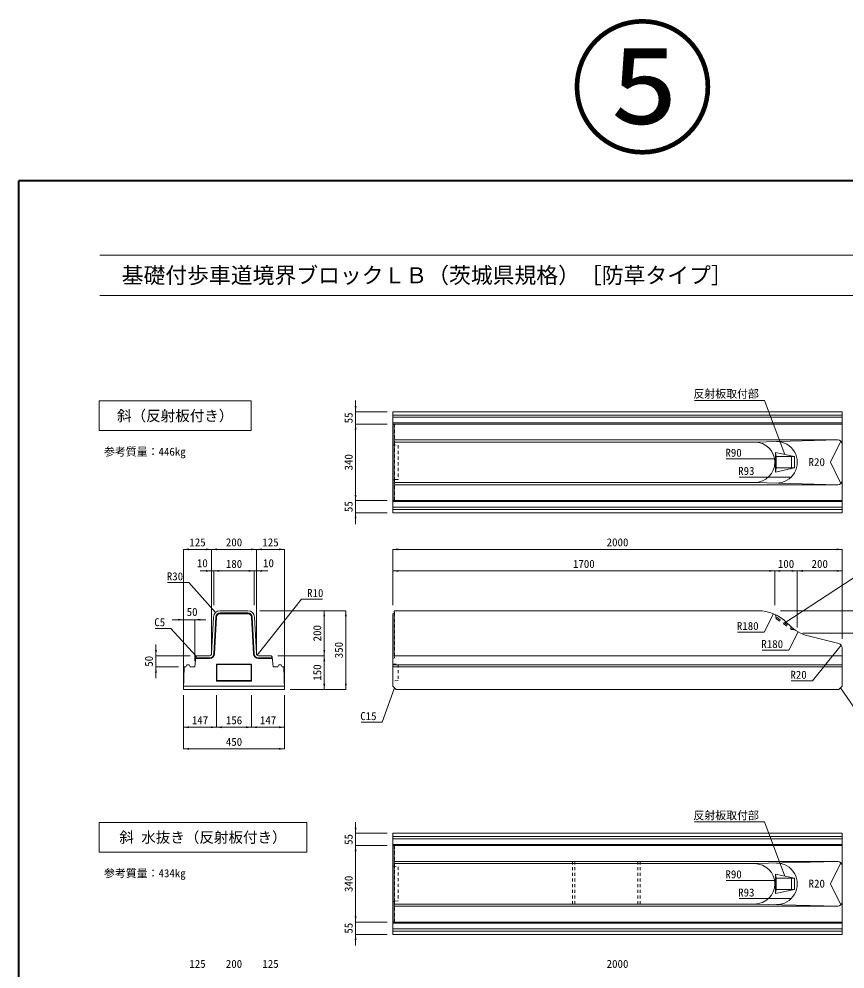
# Model space of a CAD drawing. Units: millimetres at full size, sheet at 1:25. Extents: x 19044 to 37689, y -9270 to 9420.
# Drawn here: x 26074 to 29751, y -4377 to -149 of the extents above; entities that cross this region are included whole.
import ezdxf
from ezdxf.enums import TextEntityAlignment as Align

# ---------------------------------------------------------------- set-up
doc = ezdxf.new("R2010")
doc.units = ezdxf.units.MM
doc.header["$LTSCALE"] = 25
doc.linetypes.add('USER1', pattern=[1.5, 0.75, -0.75])
doc.linetypes.add('USER2', pattern=[1.0125, 0.5625, -0.45])
for name, color, linetype, lineweight in [('0_2', 7, 'Continuous', 9), ('図枠', 7, 'Continuous', 5), ('寸法線', 7, 'Continuous', 9), ('引出線', 4, 'Continuous', 13), ('本体', 2, 'Continuous', 5), ('目地', 120, 'Continuous', 5), ('補助線', 8, 'Continuous', 13)]:
    doc.layers.add(name, color=color, linetype=linetype, lineweight=lineweight)
doc.layers.add('文字', color=7, linetype='Continuous')
doc.styles.add('ＭＳ ゴシック', font='')
doc.styles.get('ＭＳ ゴシック').set_extended_font_data('MS Gothic')

# ---------------------------------------------------------------- blocks, each defined once
blk = doc.blocks.new('filled_arrow')
at = {"color": 0, "linetype": 'Continuous', "lineweight": -2}
blk.add_solid([(7.5, 1.25), (0, 0), (7.5, -1.25)], dxfattribs=at)

msp = doc.modelspace()

# ---------------------------------------------------------------- hatches: boundary and pattern name
at = {"layer": '引出線'}
for points in [[(29732.52, -2215.99), (29732.23, -2215.02), (29731.93, -2215.17)], [(29482.44, -2837.03), (29483.36, -2836.62), (29483.18, -2836.34)], [(29732.52, -4091.9), (29732.23, -4090.93), (29731.93, -4091.08)]]:
    msp.add_hatch(color=256, dxfattribs=at).paths.add_polyline_path(points)

# ---------------------------------------------------------------- linework, layer by layer
at = {"layer": '0_2', "color": 1, "lineweight": 13}
for points in [[(27107.8, -1848.98), (26431.18, -1848.98), (26431.18, -1981.04), (27107.8, -1981.04)], [(27355.23, -3724.89), (26431.18, -3724.89), (26431.18, -3856.95), (27355.23, -3856.95)]]:
    msp.add_lwpolyline(points, close=True, dxfattribs=at)
at = {"layer": '図枠', "lineweight": 40}
for p in [(31624.19, -869.87), (26074.19, -9119.87)]:
    msp.add_line(p, (26074.19, -869.87), dxfattribs=at)
at = {"layer": '図枠', "lineweight": 13}
for p, q in [((26434.19, -1199.87), (31174.19, -1199.87)), ((26434.19, -1379.87), (31174.19, -1379.87))]:
    msp.add_line(p, q, dxfattribs=at)
at = {"layer": '寸法線', "lineweight": 13}
for p, q in [((27572.5, -2001.85), (27572.5, -1846.85)), ((27713.38, -1896.85), (27572.5, -1896.85)), ((27572.5, -2291.85), (27572.5, -1951.85)), ((27713.38, -1951.85), (27572.5, -1951.85)), ((27713.38, -1951.85), (27572.5, -1951.85)), ((27572.5, -2396.85), (27572.5, -2241.85)), ((27713.38, -2291.85), (27572.5, -2291.85)), ((27713.38, -2291.85), (27572.5, -2291.85)), ((27713.38, -2346.85), (27572.5, -2346.85)), ((26931.26, -2509.34), (26806.26, -2509.34)), ((26806.26, -3107.56), (26806.26, -2509.34)), ((27131.26, -2509.34), (26931.26, -2509.34)), ((26931.26, -2957.56), (26931.26, -2509.34)), ((26931.26, -2957.56), (26931.26, -2509.34)), ((27131.26, -2957.56), (27131.26, -2509.34)), ((27131.26, -2509.34), (27256.26, -2509.34)), ((27131.26, -2957.56), (27131.26, -2509.34)), ((27256.26, -3107.56), (27256.26, -2509.34)), ((27738.38, -2509.34), (29738.38, -2509.34)), ((27738.38, -2757.56), (27738.38, -2509.34)), ((29738.38, -2907.56), (29738.38, -2509.34)), ((26991.26, -2605.34), (26881.26, -2605.34)), ((26931.26, -2957.56), (26931.26, -2605.34)), ((26941.26, -2757.56), (26941.26, -2605.34)), ((26941.26, -2605.34), (27121.26, -2605.34)), ((26941.26, -2757.56), (26941.26, -2605.34)), ((27071.26, -2605.34), (27181.26, -2605.34)), ((27121.26, -2757.56), (27121.26, -2605.34)), ((27121.26, -2757.56), (27121.26, -2605.34)), ((27131.26, -2957.56), (27131.26, -2605.34)), ((27738.38, -2605.34), (29438.38, -2605.34)), ((27738.38, -2757.56), (27738.38, -2605.34)), ((29438.38, -2757.56), (29438.38, -2605.34)), ((29438.38, -2605.34), (29538.38, -2605.34)), ((29438.38, -2757.56), (29438.38, -2605.34)), ((29538.38, -2857.56), (29538.38, -2605.34)), ((29538.38, -2605.34), (29738.38, -2605.34)), ((29538.38, -2857.56), (29538.38, -2605.34)), ((29738.38, -2907.56), (29738.38, -2605.34)), ((27146.26, -2782.56), (27432.95, -2782.56)), ((27146.26, -2782.56), (27528.95, -2782.56)), ((27432.95, -2782.56), (27432.95, -2982.56)), ((27528.95, -3132.56), (27528.95, -2782.56)), ((29463.38, -2782.56), (30011.07, -2782.56)), ((29463.38, -2782.56), (29915.07, -2782.56)), ((26906.26, -2822.29), (26756.26, -2822.29)), ((26806.26, -3107.56), (26806.26, -2822.29)), ((26856.26, -3007.56), (26856.26, -2822.29)), ((29563.38, -2882.56), (29915.07, -2882.56)), ((29563.38, -2882.56), (29915.07, -2882.56)), ((26683.7, -2932.56), (26683.7, -3082.56)), ((26836.26, -2982.56), (26683.7, -2982.56)), ((27226.26, -2982.56), (27432.95, -2982.56)), ((27226.26, -2982.56), (27432.95, -2982.56)), ((27432.95, -2982.56), (27432.95, -3132.56)), ((26784.6, -3032.56), (26683.7, -3032.56)), ((26806.26, -3157.56), (26806.26, -3301.1)), ((26806.26, -3157.56), (26806.26, -3397.1)), ((26953.26, -3157.56), (26953.26, -3301.1)), ((26953.26, -3157.56), (26953.26, -3301.1)), ((27109.26, -3157.56), (27109.26, -3301.1)), ((27109.26, -3157.56), (27109.26, -3301.1)), ((27256.26, -3157.56), (27256.26, -3397.1)), ((27256.26, -3157.56), (27256.26, -3301.1)), ((27281.26, -3132.56), (27432.95, -3132.56)), ((27281.26, -3132.56), (27528.95, -3132.56)), ((26806.26, -3301.1), (26953.26, -3301.1)), ((26953.26, -3301.1), (27109.26, -3301.1)), ((27109.26, -3301.1), (27256.26, -3301.1)), ((27256.26, -3397.1), (26806.26, -3397.1)), ((27572.5, -3877.76), (27572.5, -3722.76)), ((27713.38, -3772.76), (27572.5, -3772.76)), ((27572.5, -4167.76), (27572.5, -3827.76)), ((27713.38, -3827.76), (27572.5, -3827.76)), ((27713.38, -3827.76), (27572.5, -3827.76)), ((27572.5, -4272.76), (27572.5, -4117.76)), ((27713.38, -4167.76), (27572.5, -4167.76)), ((27713.38, -4167.76), (27572.5, -4167.76)), ((27713.38, -4222.76), (27572.5, -4222.76))]:
    msp.add_line(p, q, dxfattribs=at)
at = {"layer": '引出線'}
for p, q in [((29732.52, -2027.71), (29686.48, -2121.85)), ((29732.52, -2215.99), (29686.48, -2121.85)), ((29732.52, -3903.62), (29686.48, -3997.76)), ((29732.52, -4091.9), (29686.48, -3997.76))]:
    msp.add_line(p, q, dxfattribs=at)
for points in [[(29483.11, -2087.67), (29392.55, -1846.53), (29081.26, -1846.53)], [(29437.07, -2106.55), (29316.22, -2106.55), (29222.32, -2106.55)], [(29510.97, -2187.62), (29372.97, -2187.62), (29280.01, -2187.62)], [(29482.44, -2837.03), (29825.23, -2612.27), (30161.53, -2612.27)], [(26949.12, -2790.83), (26829.75, -2656.62), (26735.84, -2656.62)], [(27133.88, -2979.81), (27331.52, -2730.92), (27425.43, -2730.92)], [(29432.7, -2796.26), (29391.35, -2877.52), (29273.07, -2877.52)], [(26861.97, -2983.34), (26749.84, -2860.97), (26680.86, -2860.97)], [(29541.72, -2876.67), (29500.36, -2957.92), (29382.09, -2957.92)], [(29734.14, -2935.87), (29605.5, -3094.69), (29511.6, -3094.69)], [(27745.88, -3125.06), (27690.81, -3278.55), (27597.47, -3278.55)], [(29730.88, -3125.06), (29835.95, -3278.55), (29929.28, -3278.55)], [(29483.11, -3963.59), (29392.55, -3722.44), (29081.26, -3722.44)], [(29437.07, -3982.46), (29316.22, -3982.46), (29222.32, -3982.46)], [(29510.97, -4063.54), (29372.97, -4063.54), (29280.01, -4063.54)]]:
    msp.add_lwpolyline(points, dxfattribs=at)
for points in [[(29732.52, -2215.99), (29732.23, -2215.02), (29731.93, -2215.17)], [(29482.44, -2837.03), (29483.36, -2836.62), (29483.18, -2836.34)], [(29732.52, -4091.9), (29732.23, -4090.93), (29731.93, -4091.08)]]:
    msp.add_lwpolyline(points, close=True, dxfattribs=at)
at = {"layer": '本体', "lineweight": 15}
for p, q in [((27738.38, -2346.85), (27738.38, -1896.85)), ((27738.38, -1896.85), (29738.38, -1896.85)), ((29738.38, -2346.85), (29738.38, -1896.85)), ((27738.38, -2346.85), (29738.38, -2346.85)), ((27744.38, -2782.56), (29363.82, -2782.56)), ((27744.38, -2792.99), (27738.38, -2795.56)), ((27738.38, -3117.56), (27738.38, -2795.56)), ((29491.1, -2835.28), (29503.12, -2847.31)), ((29586.74, -2894.65), (29723.23, -2928.78)), ((29738.38, -3117.56), (29738.38, -2948.18)), ((27744.38, -2982.56), (29738.38, -2982.56)), ((27738.38, -3032.56), (29738.38, -3032.56)), ((27738.38, -3117.56), (27753.38, -3132.56)), ((29738.38, -3117.56), (29723.38, -3132.56)), ((27753.38, -3132.56), (29723.38, -3132.56)), ((27738.38, -4222.76), (27738.38, -3772.76)), ((27738.38, -3772.76), (29738.38, -3772.76)), ((29738.38, -4222.76), (29738.38, -3772.76)), ((27738.38, -4222.76), (29738.38, -4222.76))]:
    msp.add_line(p, q, dxfattribs=at)
at = {"layer": '本体', "lineweight": 9}
for p, q in [((27738.38, -1911.85), (29738.38, -1911.85)), ((27738.38, -1921.85), (29738.38, -1921.85)), ((27744.38, -2031.85), (27744.38, -1951.85)), ((29348.38, -2031.85), (29718.38, -2021.85)), ((27744.38, -2042.28), (27738.38, -2044.85)), ((27744.38, -2211.85), (27744.38, -2031.85)), ((29440.86, -2078.5), (29525.35, -2096.85)), ((29440.86, -2165.2), (29440.86, -2078.5)), ((29525.35, -2146.85), (29525.35, -2096.85)), ((29440.86, -2165.2), (29525.35, -2146.85)), ((27744.38, -2201.42), (27738.38, -2198.85)), ((27744.38, -2291.85), (27744.38, -2211.85)), ((29348.38, -2211.85), (29718.38, -2221.85)), ((27738.38, -2321.85), (29738.38, -2321.85)), ((27738.38, -2331.85), (29738.38, -2331.85)), ((27744.38, -2782.56), (27744.38, -2982.56)), ((27745.38, -2992.56), (27738.38, -2995.56)), ((27744.38, -2982.56), (27745.38, -2992.56)), ((26806.76, -3117.56), (27255.76, -3117.56)), ((27738.38, -3787.76), (29738.38, -3787.76)), ((27738.38, -3797.76), (29738.38, -3797.76)), ((27744.38, -3907.76), (27744.38, -3827.76)), ((27744.38, -3918.19), (27738.38, -3920.76)), ((27744.38, -4087.76), (27744.38, -3907.76)), ((29348.38, -3907.76), (29718.38, -3897.76)), ((29440.86, -3954.41), (29525.35, -3972.76)), ((29440.86, -4041.11), (29440.86, -3954.41)), ((29525.35, -4022.76), (29525.35, -3972.76)), ((29440.86, -4041.11), (29525.35, -4022.76)), ((27744.38, -4077.33), (27738.38, -4074.76)), ((27744.38, -4167.76), (27744.38, -4087.76)), ((29348.38, -4087.76), (29718.38, -4097.76)), ((27738.38, -4197.76), (29738.38, -4197.76)), ((27738.38, -4207.76), (29738.38, -4207.76))]:
    msp.add_line(p, q, dxfattribs=at)
at = {"layer": '本体'}
for p, q in [((27738.38, -1946.85), (29738.38, -1946.85)), ((27744.38, -2021.85), (29718.38, -2021.85)), ((29440.86, -2078.5), (29445.13, -2096.85)), ((29445.13, -2096.85), (29525.35, -2096.85)), ((29445.13, -2146.85), (29445.13, -2096.85)), ((29512.86, -2146.85), (29512.86, -2096.85)), ((29445.13, -2146.85), (29440.86, -2165.2)), ((29445.13, -2146.85), (29525.35, -2146.85)), ((27744.38, -2221.85), (29718.38, -2221.85)), ((27738.38, -2296.85), (29738.38, -2296.85)), ((27738.38, -3822.76), (29738.38, -3822.76)), ((27744.38, -3897.76), (29718.38, -3897.76)), ((29440.86, -3954.41), (29445.13, -3972.76)), ((29445.13, -3972.76), (29525.35, -3972.76)), ((29445.13, -4022.76), (29445.13, -3972.76)), ((29512.86, -4022.76), (29512.86, -3972.76)), ((29445.13, -4022.76), (29440.86, -4041.11)), ((29445.13, -4022.76), (29525.35, -4022.76)), ((27744.38, -4097.76), (29718.38, -4097.76)), ((27738.38, -4172.76), (29738.38, -4172.76))]:
    msp.add_line(p, q, dxfattribs=at)
at = {"layer": '本体', "lineweight": 13}
for p, q in [((27738.38, -1951.85), (29738.38, -1951.85)), ((27744.38, -2031.85), (29348.38, -2031.85)), ((27744.38, -2211.85), (29348.38, -2211.85)), ((27738.38, -2291.85), (29738.38, -2291.85)), ((26969.8, -2782.56), (27092.73, -2782.56)), ((26931.74, -2973.06), (26939.84, -2811.06)), ((27130.79, -2973.06), (27122.69, -2811.06)), ((26856.26, -3032.56), (26860.77, -2987.54)), ((26860.77, -2987.54), (26866.26, -2982.56)), ((26866.26, -2982.56), (26921.75, -2982.56)), ((27140.78, -2982.56), (27196.26, -2982.56)), ((27196.26, -2982.56), (27201.76, -2987.54)), ((27206.26, -3032.56), (27201.76, -2987.54)), ((26809.6, -3032.56), (26806.26, -3132.56)), ((26809.6, -3032.56), (26816.26, -3032.56)), ((26816.26, -3032.56), (26821.26, -3022.56)), ((26821.26, -3022.56), (26831.26, -3022.56)), ((26831.26, -3022.56), (26836.26, -3032.56)), ((26836.26, -3032.56), (26856.26, -3032.56)), ((27226.26, -3032.56), (27206.26, -3032.56)), ((27231.26, -3022.56), (27226.26, -3032.56)), ((27241.26, -3022.56), (27231.26, -3022.56)), ((27246.26, -3032.56), (27241.26, -3022.56)), ((27252.93, -3032.56), (27246.26, -3032.56)), ((27252.93, -3032.56), (27256.26, -3132.56)), ((27738.38, -3022.56), (29738.38, -3022.56)), ((26806.26, -3132.56), (27256.26, -3132.56)), ((27738.38, -3827.76), (29738.38, -3827.76)), ((27744.38, -3907.76), (29348.38, -3907.76)), ((27744.38, -4087.76), (29348.38, -4087.76)), ((27738.38, -4167.76), (29738.38, -4167.76))]:
    msp.add_line(p, q, dxfattribs=at)
at = {"layer": '本体', "linetype": 'USER1', "lineweight": 9}
for p, q in [((29440.86, -2799.88), (29445.13, -2818.24)), ((29448.57, -2813.32), (29445.13, -2818.24)), ((29445.13, -2818.24), (29512.86, -2865.66)), ((29448.57, -2813.32), (29516.3, -2860.74)), ((29516.3, -2860.74), (29512.86, -2865.66)), ((29512.86, -2865.66), (29525.35, -2866.19))]:
    msp.add_line(p, q, dxfattribs=at)
at = {"layer": '本体', "linetype": 'USER2', "lineweight": 13}
msp.add_line((28538.38, -3897.76), (28538.38, -4097.76), dxfattribs=at)
at = {"layer": '本体', "linetype": 'USER2', "lineweight": 9}
for p, q in [((28548.38, -3897.76), (28548.38, -4097.76)), ((28828.38, -3897.76), (28828.38, -4097.76)), ((28838.38, -3897.76), (28838.38, -4097.76))]:
    msp.add_line(p, q, dxfattribs=at)
at = {"layer": '本体', "lineweight": 15}
for centre, radius, start, end in [((29718.38, -2041.85), 20, 0, 90), ((29363.82, -2962.56), 180, 45, 90), ((29630.4, -2720.03), 180, 225, 255.96376), ((29718.38, -2948.18), 20, 0, 75.96376), ((29718.38, -3917.76), 20, 0, 90)]:
    msp.add_arc(centre, radius, start, end, dxfattribs=at)
at = {"layer": '本体', "lineweight": 13}
for centre, radius, start, end in [((29348.38, -2121.85), 90, 270, 90), ((26969.8, -2812.56), 30, 90, 177.13759), ((27092.73, -2812.56), 30, 2.86241, 90), ((26921.75, -2972.56), 10, 270, 357.13759), ((27140.78, -2972.56), 10, 182.86241, 270), ((29348.38, -3997.76), 90, 270, 90)]:
    msp.add_arc(centre, radius, start, end, dxfattribs=at)
at = {"layer": '本体', "lineweight": 9}
for centre in [(29445.75, -2121.85), (29445.75, -3997.76)]:
    msp.add_arc(centre, 92.62, 269.76641, 90.23359, dxfattribs=at)
at = {"layer": '本体'}
for centre in [(29718.38, -2201.85), (29718.38, -4077.76)]:
    msp.add_arc(centre, 20, 270, 0, dxfattribs=at)
at = {"layer": '目地', "linetype": 'USER2'}
for p, q in [((27745.38, -2041.85), (27745.38, -1951.85)), ((27744.38, -2031.85), (27745.38, -2041.85)), ((27745.38, -2041.85), (27744.38, -2042.28)), ((27745.38, -2201.85), (27745.38, -2041.85)), ((27745.38, -2201.85), (27744.38, -2201.42)), ((27744.38, -2211.85), (27745.38, -2201.85)), ((27745.38, -2291.85), (27745.38, -2201.85)), ((27744.38, -2782.56), (27745.38, -2792.56)), ((27745.38, -2792.56), (27744.38, -2792.99)), ((27745.38, -2792.56), (27745.38, -2992.56)), ((27745.38, -3917.76), (27745.38, -3827.76)), ((27744.38, -3907.76), (27745.38, -3917.76)), ((27745.38, -3917.76), (27744.38, -3918.19)), ((27745.38, -4077.76), (27745.38, -3917.76)), ((27745.38, -4077.76), (27744.38, -4077.33)), ((27744.38, -4087.76), (27745.38, -4077.76)), ((27745.38, -4167.76), (27745.38, -4077.76))]:
    msp.add_line(p, q, dxfattribs=at)
at = {"layer": '目地', "linetype": 'USER2', "lineweight": 13}
for p, q in [((27738.38, -2043.85), (27761.38, -2045.85)), ((27761.38, -2045.85), (27761.38, -2197.85)), ((27761.38, -2197.85), (27738.38, -2199.85)), ((27738.38, -3019.56), (27761.38, -3021.56)), ((27761.38, -3021.56), (27761.38, -3093.56)), ((27761.38, -3093.56), (27738.38, -3095.56)), ((27738.38, -3919.76), (27761.38, -3921.76)), ((27761.38, -3921.76), (27761.38, -4073.76)), ((27761.38, -4073.76), (27738.38, -4075.76))]:
    msp.add_line(p, q, dxfattribs=at)
at = {"layer": '目地'}
for p, q in [((26941.73, -2973.56), (26949.83, -2811.56)), ((26944.72, -2973.71), (26952.82, -2811.71)), ((26969.8, -2792.56), (27092.73, -2792.56)), ((26969.8, -2795.56), (27092.73, -2795.56)), ((27117.81, -2973.71), (27109.71, -2811.71)), ((27120.8, -2973.56), (27112.7, -2811.56)), ((26859.96, -2995.56), (26921.75, -2995.56)), ((26860.26, -2992.56), (26921.75, -2992.56)), ((27140.78, -2992.56), (27202.26, -2992.56)), ((27140.78, -2995.56), (27202.56, -2995.56)), ((26953.26, -3019.56), (26955.26, -3021.56)), ((26953.26, -3095.56), (26953.26, -3019.56)), ((26953.26, -3019.56), (27109.26, -3019.56)), ((26955.26, -3093.56), (26955.26, -3021.56)), ((26955.26, -3021.56), (27107.26, -3021.56)), ((27107.26, -3021.56), (27109.26, -3019.56)), ((27107.26, -3021.56), (27107.26, -3093.56)), ((27109.26, -3019.56), (27109.26, -3095.56)), ((26955.26, -3093.56), (26953.26, -3095.56)), ((27109.26, -3095.56), (26953.26, -3095.56)), ((27107.26, -3093.56), (26955.26, -3093.56)), ((27107.26, -3093.56), (27109.26, -3095.56))]:
    msp.add_line(p, q, dxfattribs=at)
for centre, radius, start, end in [((26969.8, -2812.56), 20, 90, 177.13759), ((26969.8, -2812.56), 17, 90, 177.13759), ((27092.73, -2812.56), 20, 2.86241, 90), ((27092.73, -2812.56), 17, 2.86241, 90), ((26921.75, -2972.56), 20, 270, 357.13759), ((26921.75, -2972.56), 23, 270, 357.13759), ((27140.78, -2972.56), 23, 182.86241, 270), ((27140.78, -2972.56), 20, 182.86241, 270)]:
    msp.add_arc(centre, radius, start, end, dxfattribs=at)

# ---------------------------------------------------------------- block references
at = {"layer": '寸法線', "lineweight": 13, "xscale": 3.33, "yscale": 3.33}
for p, rotation in [((27572.5, -1896.85), 90), ((27572.5, -1951.85), 270), ((27572.5, -1951.85), 270), ((27572.5, -2291.85), 90), ((27572.5, -2291.85), 90), ((27572.5, -2346.85), 270), ((26931.26, -2509.34), 180), ((27131.26, -2509.34), 180), ((27256.26, -2509.34), 180), ((29738.38, -2509.34), 180), ((26931.26, -2605.34), 180), ((27121.26, -2605.34), 180), ((27121.26, -2605.34), 180), ((29438.38, -2605.34), 180), ((29538.38, -2605.34), 180), ((29738.38, -2605.34), 180), ((27432.95, -2782.56), 270), ((27528.95, -2782.56), 270), ((26806.26, -2822.29), 180), ((26683.7, -2982.56), 90), ((27432.95, -2982.56), 90), ((27432.95, -2982.56), 270), ((26683.7, -3032.56), 270), ((27432.95, -3132.56), 90), ((27528.95, -3132.56), 90), ((26953.26, -3301.1), 180), ((27109.26, -3301.1), 180), ((27256.26, -3301.1), 180), ((27256.26, -3397.1), 180), ((27572.5, -3772.76), 90), ((27572.5, -3827.76), 270), ((27572.5, -3827.76), 270), ((27572.5, -4167.76), 90), ((27572.5, -4167.76), 90), ((27572.5, -4222.76), 270)]:
    msp.add_blockref('filled_arrow', p, dxfattribs=dict(at, rotation=rotation))
for p in [(26806.26, -2509.34), (26931.26, -2509.34), (27131.26, -2509.34), (27738.38, -2509.34), (26941.26, -2605.34), (26941.26, -2605.34), (27131.26, -2605.34), (27738.38, -2605.34), (29438.38, -2605.34), (29538.38, -2605.34), (26856.26, -2822.29), (26806.26, -3301.1), (26953.26, -3301.1), (27109.26, -3301.1), (26806.26, -3397.1)]:
    msp.add_blockref('filled_arrow', p, dxfattribs=at)
at = {"layer": '引出線', "xscale": 0.133, "yscale": 0.133}
for p, rotation in [((29732.52, -2027.71), 243.9), ((29437.07, -2106.55), 180), ((29483.11, -2087.67), 110.6), ((29510.97, -2187.62), 180), ((26949.12, -2790.83), 131.7), ((29432.7, -2796.26), 243), ((29541.72, -2876.67), 243), ((29734.14, -2935.87), 231), ((26861.97, -2983.34), 132.5), ((27133.88, -2979.81), 51.5), ((27745.88, -3125.06), 250.3), ((29730.88, -3125.06), 304.4), ((29732.52, -3903.62), 243.9), ((29483.11, -3963.59), 110.6), ((29437.07, -3982.46), 180), ((29510.97, -4063.54), 180)]:
    msp.add_blockref('filled_arrow', p, dxfattribs=dict(at, rotation=rotation))

# ---------------------------------------------------------------- texts
at = {"layer": '図枠', "style": 'ＭＳ ゴシック'}
msp.add_text('\u3000基礎付歩車道境界ブロックＬＢ（茨城県規格）［防草タイプ］', height=71.21, dxfattribs=at).set_placement((26434.19, -1289.87), align=Align.MIDDLE_LEFT)
at = {"layer": '寸法線', "style": 'ＭＳ ゴシック'}
for s, p in [('55', (27541.25, -1924.35)), ('340', (27541.25, -2121.85)), ('55', (27541.25, -2319.35)), ('200', (27401.7, -2882.56)), ('350', (27497.7, -2957.56)), ('50', (26652.45, -3007.56)), ('150', (27401.7, -3057.56)), ('55', (27541.25, -3800.26)), ('340', (27541.25, -3997.76)), ('55', (27541.25, -4195.26))]:
    msp.add_text(s, height=35.6, rotation=90, dxfattribs=at).set_placement(p, align=Align.MIDDLE_CENTER)
for s, p in [('125', (26868.76, -2478.09)), ('200', (27031.26, -2478.09)), ('125', (27193.76, -2478.09)), ('2000', (28738.38, -2478.09)), ('10', (26890.3, -2570.84)), ('180', (27031.26, -2574.09)), ('10', (27184.69, -2570.84)), ('1700', (28588.38, -2574.09)), ('100', (29488.38, -2574.09)), ('200', (29638.38, -2574.09)), ('50', (26844.82, -2787.79)), ('147', (26879.76, -3269.85)), ('156', (27031.26, -3269.85)), ('147', (27182.76, -3269.85)), ('450', (27031.26, -3365.85)), ('125', (26868.76, -4354.01)), ('200', (27031.26, -4354.01)), ('125', (27193.76, -4354.01)), ('2000', (28738.38, -4354.01))]:
    msp.add_text(s, height=35.6, dxfattribs=at).set_placement(p, align=Align.MIDDLE_CENTER)
at = {"layer": '引出線', "style": 'ＭＳ ゴシック'}
for s, p in [('反射板取付部', (29367.55, -1799.44)), ('R90', (29291.22, -2061.55)), ('R20', (29661.48, -2103.1)), ('R93', (29347.97, -2142.62)), ('R30', (26804.75, -2611.62)), ('C5', (26724.84, -2815.97)), ('R180', (29366.35, -2832.52)), ('R180', (29475.36, -2912.92)), ('R20', (29580.5, -3049.69)), ('C15', (27665.81, -3233.55)), ('反射板取付部', (29367.55, -3675.35)), ('R90', (29291.22, -3937.46)), ('R20', (29661.48, -3979.01)), ('R93', (29347.97, -4018.54))]:
    msp.add_text(s, height=35.6, dxfattribs=at).set_placement(p, align=Align.TOP_RIGHT)
msp.add_text('R10', height=35.6, dxfattribs=at).set_placement((27356.52, -2685.92), align=Align.TOP_LEFT)
at = {"layer": '文字', "style": 'ＭＳ ゴシック'}
for s, p in [('斜（反射板付き）', (26769.49, -1915.01)), ('斜 水抜き（反射板付き）', (26893.21, -3790.92))]:
    msp.add_text(s, height=47.47, dxfattribs=at).set_placement(p, align=Align.MIDDLE_CENTER)
for s, p in [('参考質量：446kg', (26452.42, -2074.76)), ('参考質量：434kg', (26452.42, -3950.68))]:
    msp.add_text(s, height=35.6, dxfattribs=at).set_placement(p, align=Align.MIDDLE_LEFT)
at = {"layer": '補助線', "color": 1, "style": 'ＭＳ ゴシック'}
msp.add_text('⑤', height=474.7, dxfattribs=at).set_placement((28849.19, -222.37), align=Align.TOP_CENTER)

doc.saveas('drawing.dxf')
